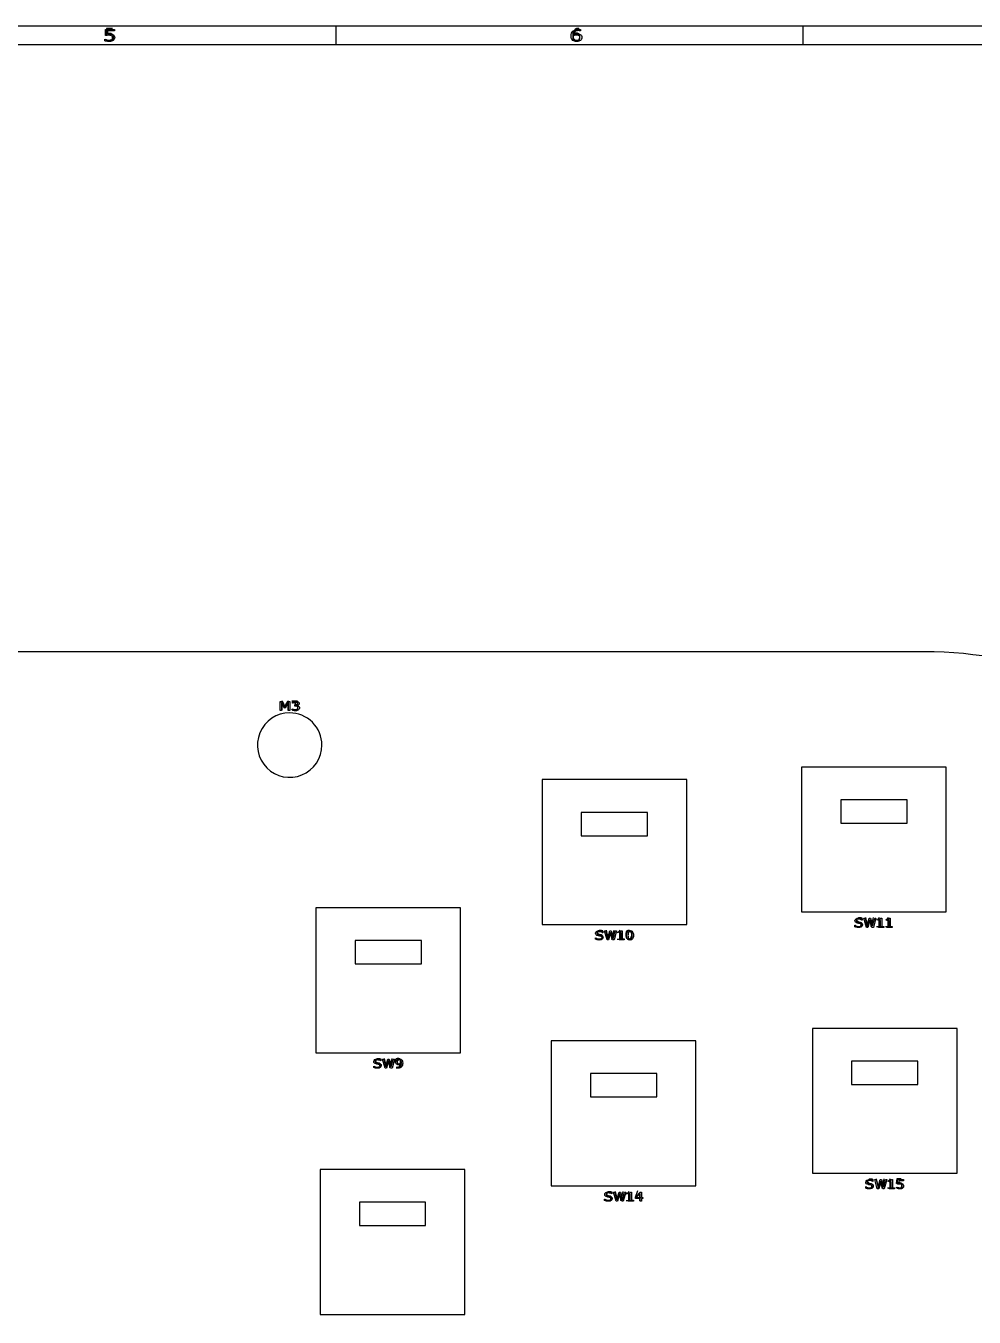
# Model space of a CAD drawing. Header units: millimetres. Extents: x 10 to 410, y 10 to 287.
# Drawn here: x 226.7 to 328.3, y 148.8 to 287 of the extents above; entities that cross this region are included whole.
import ezdxf

# ---------------------------------------------------------------- set-up
doc = ezdxf.new("R2010")
doc.units = ezdxf.units.MM
doc.layers.get('0').update_dxf_attribs({"linetype": 'CONTINUOUS'})

msp = doc.modelspace()

# ---------------------------------------------------------------- linework, layer by layer
at = {"color": 7}
for points in [[(10, 287.0022), (409.989, 287.0022), (409.989, 10), (10, 10)], [(12, 285.0022), (407.989, 285.0022), (407.989, 12), (12, 12)], [(236.26912, 285.752566)], [(286.30632, 285.761029)], [(255.00929, 213.702197), (254.85594, 213.702197), (254.85594, 214.537462), (254.5353, 213.969117), (254.4439, 213.969117), (254.12557, 214.537462), (254.12557, 213.702197), (253.98229, 213.702197), (253.98229, 214.671574), (254.19141, 214.671574), (254.49889, 214.131874), (254.7963, 214.671574), (255.00928, 214.671574)], [(255, 213.4522)], [(317.79453, 191.46157), (317.52172, 190.4922), (317.36452, 190.4922), (317.14388, 191.29687), (316.92817, 190.4922), (316.7745, 190.4922), (316.49676, 191.46157), (316.63986, 191.46157), (316.8605, 190.65561), (317.07762, 191.46157), (317.21931, 191.46157), (317.43854, 190.64779), (317.65777, 191.46157)], [(290.01453, 190.12158), (289.74172, 189.1522), (289.58452, 189.1522), (289.36388, 189.95687), (289.14817, 189.1522), (288.9945, 189.1522), (288.71676, 190.12158), (288.85986, 190.12158), (289.0805, 189.31561), (289.29762, 190.12158), (289.43931, 190.12158), (289.65854, 189.3078), (289.87777, 190.12158)], [(291.2662, 190.1974), (291.3614, 190.1974), (291.4567, 190.1498), (291.5043, 190.1021), (291.5519, 190.0069), (291.5995, 189.8164), (291.5995, 189.5783), (291.5519, 189.3879), (291.5043, 189.2926), (291.4567, 189.245), (291.3614, 189.1974), (291.2662, 189.1974), (291.171, 189.245), (291.1233, 189.2926), (291.0757, 189.3879), (291.0281, 189.5783), (291.0281, 189.8164), (291.0757, 190.0069), (291.1233, 190.1021), (291.171, 190.1498)], [(291.81984, 189.63722)], [(264.80555, 175.69878)], [(266.23633, 176.39157), (265.96636, 175.4222), (265.81079, 175.4222), (265.59244, 176.22687), (265.37897, 175.4222), (265.22689, 175.4222), (264.95203, 176.39157), (265.09365, 176.39157), (265.312, 175.58561), (265.52686, 176.39157), (265.66708, 176.39157), (265.88404, 175.57779), (266.10099, 176.39157)], [(318.95453, 163.48157), (318.68172, 162.51219), (318.52452, 162.51219), (318.30388, 163.31686), (318.08818, 162.51219), (317.9345, 162.51219), (317.65676, 163.48157), (317.79986, 163.48157), (318.0205, 162.6756), (318.23762, 163.48157), (318.37931, 163.48157), (318.59854, 162.66779), (318.81777, 163.48157)], [(290.99451, 162.15157), (290.7217, 161.18219), (290.5645, 161.18219), (290.34386, 161.98686), (290.12815, 161.18219), (289.97448, 161.18219), (289.69674, 162.15157), (289.83984, 162.15157), (290.06048, 161.3456), (290.2776, 162.15157), (290.41929, 162.15157), (290.63852, 161.33779), (290.85775, 162.15157)], [(292.8252, 161.45497), (292.66941, 161.45497), (292.66941, 161.18219), (292.53407, 161.18219), (292.53407, 161.45497), (292.03145, 161.45497), (292.03145, 161.60471), (292.53971, 162.15157), (292.66941, 162.15157), (292.66941, 161.55914), (292.8252, 161.55914)], [(292.53407, 161.55914), (292.53407, 161.99663), (292.12732, 161.55914)], [(289.54868, 161.45886)]]:
    msp.add_lwpolyline(points, close=True, dxfattribs=at)
for points in [[(235.2753, 285.963275), (235.2753, 286.612416), (236.25808, 286.612416), (236.25808, 286.464307), (235.487, 286.464307), (235.487, 286.129158)], [(236.0273, 286.7086), (235.4082, 286.7086), (235.3463, 286.0895), (235.4082, 286.1515), (235.532, 286.2134), (235.8415, 286.2134), (235.9654, 286.1515), (236.0273, 286.0895), (236.0892, 285.9657), (236.0892, 285.6562), (236.0273, 285.5324), (235.9654, 285.4705), (235.8415, 285.4086), (235.532, 285.4086), (235.4082, 285.4705), (235.3463, 285.5324)], [(260, 285.0022), (260, 287.0022)], [(285.9654, 286.7086), (285.7177, 286.7086), (285.5939, 286.6467), (285.532, 286.5848), (285.4082, 286.3991), (285.3463, 286.1515), (285.3463, 285.6562), (285.4082, 285.5324), (285.4701, 285.4705), (285.5939, 285.4086), (285.8415, 285.4086), (285.9654, 285.4705), (286.0273, 285.5324), (286.0892, 285.6562), (286.0892, 285.9657), (286.0273, 286.0895), (285.9654, 286.1515), (285.8415, 286.2134), (285.5939, 286.2134), (285.4701, 286.1515), (285.4082, 286.0895), (285.3463, 285.9657)], [(286.14724, 286.616663), (286.14724, 286.455013), (286.13624, 286.455013)], [(310, 285.0022), (310, 287.0022)], [(235.20509, 285.399613), (235.20509, 285.578191), (235.22049, 285.578191)], [(286.08405, 285.754227), (286.08369, 285.754182)], [(323, 220.0022), (107, 220.0022)], [(254.1905, 213.7474), (254.1905, 214.7474), (254.5238, 214.0331), (254.8571, 214.7474), (254.8571, 213.7474)], [(255.2381, 214.7474), (255.8571, 214.7474), (255.5238, 214.3664), (255.6667, 214.3664), (255.7619, 214.3188), (255.8095, 214.2712), (255.8571, 214.176), (255.8571, 213.9379), (255.8095, 213.8426), (255.7619, 213.795), (255.6667, 213.7474), (255.381, 213.7474), (255.2857, 213.795), (255.2381, 213.8426)], [(255.33463, 214.494474), (255.32663, 214.494474), (255.32663, 214.630538)], [(255.6297, 214.174172), (255.56, 214.174172), (255.56, 214.282243), (255.6142, 214.282243)], [(255.29345, 213.743218), (255.29345, 213.879282), (255.30505, 213.879282)], [(255.80138, 214.241223), (255.80138, 214.232123)], [(255.96788, 214.168963), (255.96813, 214.168982)], [(309.82, 207.6422), (309.82, 192.1422), (325.32, 192.1422)], [(325.32, 207.6422), (309.82, 207.6422)], [(325.32, 192.1422), (325.32, 207.6422)], [(282.04, 206.3022), (282.04, 190.8022), (297.54, 190.8022)], [(297.54, 206.3022), (282.04, 206.3022)], [(297.54, 190.8022), (297.54, 206.3022)], [(314.02, 204.1422), (314.02, 201.6422), (321.12, 201.6422)], [(321.12, 204.1422), (314.02, 204.1422)], [(321.12, 201.6422), (321.12, 204.1422)], [(286.24, 202.8022), (286.24, 200.3022), (293.34, 200.3022)], [(293.34, 202.8022), (286.24, 202.8022)], [(293.34, 200.3022), (293.34, 202.8022)], [(257.81, 192.5722), (257.81, 177.0722), (273.31, 177.0722)], [(273.31, 192.5722), (257.81, 192.5722)], [(273.31, 177.0722), (273.31, 192.5722)], [(315.7605, 190.585), (315.9033, 190.5374), (316.1414, 190.5374), (316.2367, 190.585), (316.2843, 190.6326), (316.3319, 190.7279), (316.3319, 190.8231), (316.2843, 190.9183), (316.2367, 190.966), (316.1414, 191.0136), (315.951, 191.0612), (315.8557, 191.1088), (315.8081, 191.1564), (315.7605, 191.2517), (315.7605, 191.3469), (315.8081, 191.4421), (315.8557, 191.4898), (315.951, 191.5374), (316.189, 191.5374), (316.3319, 191.4898)], [(316.30652, 191.41149), (316.30652, 191.25915), (316.29652, 191.25915)], [(316.6652, 191.5374), (316.9033, 190.5374), (317.0938, 191.2517), (317.2843, 190.5374), (317.5224, 191.5374)], [(318.1414, 190.5374), (318.1414, 191.5374), (318.0462, 191.3945), (317.951, 191.2993), (317.8557, 191.2517)], [(318.62352, 190.4922), (318.05535, 190.4922), (318.05535, 190.5912), (318.27388, 190.5912), (318.27388, 191.24093), (318.05535, 191.24093), (318.05535, 191.32943)], [(318.29995, 191.46533), (318.40921, 191.46533), (318.40921, 190.59165), (318.62351, 190.59165), (318.62352, 190.4922)], [(319.0938, 190.5374), (319.0938, 191.5374), (318.9986, 191.3945), (318.9033, 191.2993), (318.8081, 191.2517)], [(319.54133, 190.4922), (318.97316, 190.4922), (318.97316, 190.5912), (319.19169, 190.5912), (319.19169, 191.24093), (318.97316, 191.24093), (318.97316, 191.32943)], [(319.21776, 191.46533), (319.32703, 191.46533), (319.32703, 190.59165), (319.54132, 190.59165), (319.54133, 190.4922)], [(287.9805, 189.245), (288.1233, 189.1974), (288.3614, 189.1974), (288.4567, 189.245), (288.5043, 189.2926), (288.5519, 189.3879), (288.5519, 189.4831), (288.5043, 189.5783), (288.4567, 189.626), (288.3614, 189.6736), (288.171, 189.7212), (288.0757, 189.7688), (288.0281, 189.8164), (287.9805, 189.9117), (287.9805, 190.0069), (288.0281, 190.1021), (288.0757, 190.1498), (288.171, 190.1974), (288.409, 190.1974), (288.5519, 190.1498)], [(288.52651, 190.07158), (288.52651, 189.91924), (288.51651, 189.91924)], [(288.5686, 189.42897), (288.56872, 189.42889)], [(288.8852, 190.1974), (289.1233, 189.1974), (289.3138, 189.9117), (289.5043, 189.1974), (289.7424, 190.1974)], [(290.3614, 189.1974), (290.3614, 190.1974), (290.2662, 190.0545), (290.171, 189.9593), (290.0757, 189.9117)], [(290.84352, 189.1522), (290.27535, 189.1522), (290.27535, 189.2512), (290.49388, 189.2512), (290.49388, 189.90092), (290.27535, 189.90092), (290.27535, 189.98942)], [(290.52005, 190.12532), (290.62931, 190.12532), (290.62931, 189.25165), (290.84361, 189.25165), (290.84352, 189.1522)], [(315.53943, 190.55211), (315.53943, 190.71357), (315.54943, 190.71357)], [(316.34861, 190.76896), (316.34872, 190.76888)], [(318.4271, 190.5374), (317.8557, 190.5374)], [(319.3795, 190.5374), (318.8081, 190.5374)], [(262.01, 189.0722), (262.01, 186.5722), (269.11, 186.5722)], [(269.11, 189.0722), (262.01, 189.0722)], [(269.11, 186.5722), (269.11, 189.0722)], [(287.75942, 189.21221), (287.75942, 189.37366), (287.76942, 189.37366)], [(290.6471, 189.1974), (290.0757, 189.1974)], [(291.63509, 189.3416), (291.63445, 189.34165)], [(310.98, 179.6622), (310.98, 164.1622), (326.48, 164.1622)], [(326.48, 179.6622), (310.98, 179.6622)], [(326.48, 164.1622), (326.48, 179.6622)], [(283.02, 178.3322), (283.02, 162.8322), (298.52, 162.8322)], [(298.52, 178.3322), (283.02, 178.3322)], [(298.52, 162.8322), (298.52, 178.3322)], [(264.00471, 175.48211), (264.00471, 175.64357), (264.01471, 175.64357)], [(264.2267, 175.515), (264.3695, 175.4674), (264.6076, 175.4674), (264.7029, 175.515), (264.7505, 175.5626), (264.7981, 175.6579), (264.7981, 175.7531), (264.7505, 175.8483), (264.7029, 175.896), (264.6076, 175.9436), (264.4171, 175.9912), (264.3219, 176.0388), (264.2743, 176.0864), (264.2267, 176.1817), (264.2267, 176.2769), (264.2743, 176.3721), (264.3219, 176.4198), (264.4171, 176.4674), (264.6552, 176.4674), (264.7981, 176.4198)], [(264.76395, 176.3414), (264.76395, 176.18906), (264.75395, 176.18906)], [(265.1314, 176.4674), (265.3695, 175.4674), (265.56, 176.1817), (265.7505, 175.4674), (265.9886, 176.4674)], [(266.4171, 175.4674), (266.6076, 175.4674), (266.7029, 175.515), (266.7505, 175.5626), (266.8457, 175.7055), (266.8933, 175.896), (266.8933, 176.2769), (266.8457, 176.3721), (266.7981, 176.4198), (266.7029, 176.4674), (266.5124, 176.4674), (266.4171, 176.4198), (266.3695, 176.3721), (266.3219, 176.2769), (266.3219, 176.0388), (266.3695, 175.9436), (266.4171, 175.896), (266.5124, 175.8483), (266.7029, 175.8483), (266.7981, 175.896), (266.8457, 175.9436), (266.8933, 176.0388)], [(266.97291, 175.99273), (266.9737, 175.99315)], [(267.11456, 175.96571), (267.11462, 175.96515)], [(315.18, 176.1622), (315.18, 173.6622), (322.28, 173.6622)], [(322.28, 176.1622), (315.18, 176.1622)], [(322.28, 173.6622), (322.28, 176.1622)], [(266.48043, 175.41838), (266.48043, 175.54273), (266.48743, 175.54273)], [(287.22, 174.8322), (287.22, 172.3322), (294.32, 172.3322)], [(294.32, 174.8322), (287.22, 174.8322)], [(294.32, 172.3322), (294.32, 174.8322)], [(258.27, 164.5622), (258.27, 149.0622), (273.77, 149.0622)], [(273.77, 164.5622), (258.27, 164.5622)], [(273.77, 149.0622), (273.77, 164.5622)], [(316.9205, 162.605), (317.0633, 162.5574), (317.3014, 162.5574), (317.3967, 162.605), (317.4443, 162.6526), (317.4919, 162.7479), (317.4919, 162.8431), (317.4443, 162.9383), (317.3967, 162.986), (317.3014, 163.0336), (317.111, 163.0812), (317.0157, 163.1288), (316.9681, 163.1764), (316.9205, 163.2717), (316.9205, 163.3669), (316.9681, 163.4621), (317.0157, 163.5098), (317.111, 163.5574), (317.349, 163.5574), (317.4919, 163.5098)], [(317.46651, 163.43138), (317.46651, 163.27904), (317.45651, 163.27904)], [(317.8252, 163.5574), (318.0633, 162.5574), (318.2538, 163.2717), (318.4443, 162.5574), (318.6824, 163.5574)], [(319.3014, 162.5574), (319.3014, 163.5574), (319.2062, 163.4145), (319.111, 163.3193), (319.0157, 163.2717)], [(319.78352, 162.51219), (319.21535, 162.51219), (319.21535, 162.61119), (319.43388, 162.61119), (319.43388, 163.26091), (319.21535, 163.26091), (319.21535, 163.34941)], [(319.46005, 163.48531), (319.56932, 163.48531), (319.56932, 162.61163), (319.78361, 162.61163), (319.78352, 162.51219)], [(320.4919, 163.5574), (320.0157, 163.5574), (319.9681, 163.0812), (320.0157, 163.1288), (320.111, 163.1764), (320.349, 163.1764), (320.4443, 163.1288), (320.4919, 163.0812), (320.5395, 162.986), (320.5395, 162.7479), (320.4919, 162.6526), (320.4443, 162.605), (320.349, 162.5574), (320.111, 162.5574), (320.0157, 162.605), (319.9681, 162.6526)], [(320.11427, 162.98208), (320.11427, 163.48142), (320.74589, 163.48142), (320.74589, 163.36749), (320.25032, 163.36749), (320.25032, 163.10969)], [(288.9605, 161.275), (289.1033, 161.2274), (289.3414, 161.2274), (289.4367, 161.275), (289.4843, 161.3226), (289.5319, 161.4179), (289.5319, 161.5131), (289.4843, 161.6083), (289.4367, 161.656), (289.3414, 161.7036), (289.151, 161.7512), (289.0557, 161.7988), (289.0081, 161.8464), (288.9605, 161.9417), (288.9605, 162.0369), (289.0081, 162.1321), (289.0557, 162.1798), (289.151, 162.2274), (289.389, 162.2274), (289.5319, 162.1798)], [(289.50659, 162.10147), (289.50659, 161.94913), (289.49659, 161.94913)], [(289.8652, 162.2274), (290.1033, 161.2274), (290.2938, 161.9417), (290.4843, 161.2274), (290.7224, 162.2274)], [(291.3414, 161.2274), (291.3414, 162.2274), (291.2462, 162.0845), (291.151, 161.9893), (291.0557, 161.9417)], [(291.8235, 161.18219), (291.25533, 161.18219), (291.25533, 161.28119), (291.47386, 161.28119), (291.47386, 161.93091), (291.25533, 161.93091), (291.25533, 162.01941)], [(291.49993, 162.15531), (291.60919, 162.15531), (291.60919, 161.28164), (291.82349, 161.28164), (291.8235, 161.18219)], [(292.2462, 162.275), (292.0081, 161.5607), (292.6271, 161.5607)], [(292.4843, 161.894), (292.4843, 161.2274)], [(316.69943, 162.5721), (316.69943, 162.73355), (316.70943, 162.73355)], [(317.50859, 162.78885), (317.50873, 162.78888)], [(319.5871, 162.5574), (319.0157, 162.5574)], [(320.06902, 162.54861), (320.06902, 162.68598), (320.07902, 162.68598)], [(320.75289, 162.81967), (320.7528, 162.82013)], [(262.47, 161.0622), (262.47, 158.5622), (269.57, 158.5622)], [(269.57, 161.0622), (262.47, 161.0622)], [(269.57, 158.5622), (269.57, 161.0622)], [(288.7395, 161.2421), (288.7395, 161.40355), (288.7495, 161.40355)], [(291.6271, 161.2274), (291.0557, 161.2274)]]:
    msp.add_lwpolyline(points, dxfattribs=at)
for points in [[(285.15022, 285.905699), (285.15022, 286.017416), (285.165587, 286.116437), (285.19632, 286.202764)], [(285.19632, 286.202764), (285.227787, 286.289091), (285.27751, 286.365825), (285.34549, 286.432968)], [(285.34549, 286.432968), (285.409823, 286.496728), (285.492817, 286.54638), (285.59447, 286.581923)], [(285.54068, 286.376307), (285.44708, 286.300701), (285.392603, 286.198294), (285.37725, 286.069087)], [(285.9169, 286.490563), (285.75968, 286.490563), (285.634273, 286.452478), (285.54068, 286.376307)], [(285.59447, 286.581923), (285.696117, 286.618036), (285.814577, 286.636093), (285.94985, 286.636093)], [(286.04304, 286.478713), (286.002107, 286.486613), (285.96006, 286.490563), (285.9169, 286.490563)], [(285.94985, 286.636093), (285.992983, 286.636093), (286.02918, 286.634693), (286.05844, 286.631893)], [(286.13624, 286.455013), (286.115773, 286.46348), (286.084707, 286.47138), (286.04304, 286.478713)], [(286.05844, 286.631893), (286.087707, 286.629093), (286.117307, 286.624016), (286.14724, 286.616663)], [(235.41459, 285.347983), (235.331963, 285.36209), (235.26213, 285.3793), (235.20509, 285.399613)], [(235.22049, 285.578191), (235.280423, 285.548851), (235.35062, 285.523744), (235.43108, 285.502871)], [(235.42886, 285.983585), (235.36966, 285.976812), (235.318473, 285.970042), (235.2753, 285.963275)], [(235.67235, 285.325973), (235.583137, 285.325973), (235.497217, 285.33331), (235.41459, 285.347983)], [(235.61532, 285.993745), (235.550987, 285.993745), (235.488833, 285.990358), (235.42886, 285.983585)], [(235.43108, 285.502871), (235.51152, 285.482558), (235.590493, 285.472401), (235.668, 285.472401)], [(235.487, 286.129158), (235.518467, 286.131425), (235.550633, 286.133125), (235.5835, 286.134258)], [(235.5835, 286.134258), (235.616433, 286.135391), (235.644967, 286.135958), (235.6691, 286.135958)], [(235.7974, 285.980205), (235.743267, 285.989232), (235.682573, 285.993745), (235.61532, 285.993745)], [(235.668, 285.472401), (235.719933, 285.472401), (235.770023, 285.478044), (235.81827, 285.489331)], [(235.6691, 286.135958), (235.75758, 286.135958), (235.83509, 286.130035), (235.90163, 286.118188)], [(235.92463, 285.357283), (235.852237, 285.33641), (235.768143, 285.325973), (235.67235, 285.325973)], [(235.9367, 285.935345), (235.8987, 285.956785), (235.852267, 285.971738), (235.7974, 285.980205)], [(235.81827, 285.489331), (235.86727, 285.500618), (235.91078, 285.520364), (235.9488, 285.548571)], [(235.90163, 286.118188), (235.968163, 286.106901), (236.029223, 286.086588), (236.08481, 286.057248)], [(236.11328, 285.448683), (236.060613, 285.40919), (235.99773, 285.378723), (235.92463, 285.357283)], [(236.0168, 285.863405), (235.9978, 285.893312), (235.9711, 285.917292), (235.9367, 285.935345)], [(235.9488, 285.548571), (235.981, 285.572831), (236.005133, 285.601888), (236.0212, 285.635741)], [(236.0464, 285.753382), (236.0464, 285.796829), (236.036533, 285.833503), (236.0168, 285.863405)], [(236.0212, 285.635741), (236.038, 285.669594), (236.0464, 285.708808), (236.0464, 285.753382)], [(236.08481, 286.057248), (236.143277, 286.026215), (236.188613, 285.986155), (236.22082, 285.937068)], [(236.22736, 285.584097), (236.19956, 285.530497), (236.161533, 285.485359), (236.11328, 285.448683)], [(236.22082, 285.937068), (236.25302, 285.887981), (236.26912, 285.826481), (236.26912, 285.752566)], [(236.26906, 285.752518), (236.26906, 285.693838), (236.25516, 285.637698), (236.22736, 285.584097)], [(285.20072, 285.626408), (285.167053, 285.703707), (285.15022, 285.796804), (285.15022, 285.905699)], [(285.3466, 285.440214), (285.283733, 285.487047), (285.235107, 285.549112), (285.20072, 285.626408)], [(285.521, 285.354734), (285.4552, 285.373921), (285.397067, 285.402414), (285.3466, 285.440214)], [(285.37325, 285.912488), (285.372583, 285.901201), (285.37225, 285.886815), (285.37225, 285.869328)], [(285.37225, 285.869328), (285.37225, 285.78018), (285.38395, 285.709652), (285.40735, 285.657743)], [(285.37625, 285.948878), (285.374917, 285.936465), (285.373917, 285.924335), (285.37325, 285.912488)], [(285.54078, 286.001348), (285.48738, 285.990061), (285.432537, 285.972571), (285.37625, 285.948878)], [(285.37725, 286.069087), (285.43865, 286.09786), (285.498977, 286.119584), (285.55823, 286.134257)], [(285.40735, 285.657743), (285.431483, 285.606396), (285.464383, 285.565772), (285.50605, 285.535871)], [(285.50605, 285.535871), (285.539717, 285.511044), (285.575913, 285.492708), (285.61464, 285.480861)], [(285.74037, 285.325964), (285.659937, 285.325964), (285.586813, 285.335554), (285.521, 285.354734)], [(285.71408, 286.018278), (285.651947, 286.018278), (285.59418, 286.012635), (285.54078, 286.001348)], [(285.55823, 286.134257), (285.618163, 286.14949), (285.687263, 286.157107), (285.76553, 286.157107)], [(285.61464, 285.480861), (285.654107, 285.469574), (285.696883, 285.463931), (285.74297, 285.463931)], [(285.84241, 286.009778), (285.801477, 286.015445), (285.7587, 286.018278), (285.71408, 286.018278)], [(286.14182, 285.44699), (286.032867, 285.366306), (285.89905, 285.325964), (285.74037, 285.325964)], [(285.74297, 285.463931), (285.848997, 285.463931), (285.932357, 285.488758), (285.99305, 285.538411)], [(285.76553, 286.157107), (285.834997, 286.157107), (285.896057, 286.15203), (285.94871, 286.141877)], [(285.95429, 285.974228), (285.92069, 285.992281), (285.883397, 286.004131), (285.84241, 286.009778)], [(285.94871, 286.141877), (286.00211, 286.132284), (286.056587, 286.112537), (286.11214, 286.082637)], [(286.05299, 285.884518), (286.033257, 285.918938), (286.000357, 285.948841), (285.95429, 285.974228)], [(285.99305, 285.538411), (286.053717, 285.588624), (286.08405, 285.660563), (286.08405, 285.754227)], [(286.08369, 285.754182), (286.08369, 285.806655), (286.073457, 285.850101), (286.05299, 285.884518)], [(286.11214, 286.082637), (286.176473, 286.048217), (286.224733, 286.004772), (286.25692, 285.952301)], [(286.30635, 285.760982), (286.30635, 285.632903), (286.251507, 285.528239), (286.14182, 285.44699)], [(286.25692, 285.952301), (286.289853, 285.899828), (286.30632, 285.83607), (286.30632, 285.761029)], [(352.698485, 207.700685), (344.821957, 215.577213), (334.139093, 220.0022), (323, 220.0022)], [(255.32663, 214.630538), (255.363297, 214.645731), (255.41209, 214.659621), (255.47301, 214.672208)], [(255.49108, 214.556974), (255.435813, 214.542214), (255.383663, 214.521381), (255.33463, 214.494474)], [(255.47301, 214.672208), (255.534477, 214.685228), (255.593857, 214.691738), (255.65115, 214.691738)], [(255.64753, 214.579104), (255.598463, 214.579104), (255.546313, 214.571727), (255.49108, 214.556974)], [(255.6142, 214.282243), (255.692687, 214.282243), (255.755163, 214.295913), (255.80163, 214.323253)], [(255.73353, 214.572604), (255.708263, 214.576937), (255.679597, 214.579104), (255.64753, 214.579104)], [(255.65115, 214.691738), (255.707417, 214.691738), (255.756983, 214.687398), (255.79985, 214.678718)], [(255.80473, 214.549164), (255.78253, 214.560451), (255.758797, 214.568264), (255.73353, 214.572604)], [(255.79985, 214.678718), (255.842717, 214.670038), (255.881443, 214.656148), (255.91603, 214.637048)], [(255.96093, 214.316743), (255.915997, 214.276816), (255.862813, 214.251643), (255.80138, 214.241223)], [(255.80163, 214.323253), (255.84863, 214.351033), (255.87213, 214.391397), (255.87213, 214.444344)], [(255.85433, 214.505544), (255.842463, 214.523337), (255.82593, 214.537877), (255.80473, 214.549164)], [(255.87213, 214.444344), (255.87213, 214.467784), (255.866197, 214.488184), (255.85433, 214.505544)], [(255.91603, 214.637048), (255.95323, 214.616215), (255.981363, 214.591041), (256.00043, 214.561528)], [(256.02913, 214.458015), (256.02913, 214.404195), (256.006397, 214.357104), (255.96093, 214.316743)], [(256.00043, 214.561528), (256.019563, 214.532015), (256.02913, 214.49751), (256.02913, 214.458015)], [(255, 213.4522), (253.604605, 213.4522), (252.34661, 212.611634), (251.812616, 211.322458)], [(257.439518, 212.441718), (256.792518, 213.088719), (255.914997, 213.4522), (255, 213.4522)], [(255.44602, 213.701548), (255.384087, 213.714135), (255.33323, 213.728025), (255.29345, 213.743218)], [(255.30505, 213.879282), (255.348917, 213.854975), (255.400553, 213.834792), (255.45996, 213.818732)], [(255.635, 213.682018), (255.571, 213.682018), (255.508007, 213.688528), (255.44602, 213.701548)], [(255.45996, 213.818732), (255.51936, 213.802672), (255.576673, 213.794642), (255.6319, 213.794642)], [(255.73658, 214.166372), (255.703513, 214.171572), (255.667887, 214.174172), (255.6297, 214.174172)], [(255.6319, 213.794642), (255.664433, 213.794642), (255.699027, 213.799199), (255.73568, 213.808312)], [(255.80694, 213.703498), (255.754807, 213.689178), (255.697493, 213.682018), (255.635, 213.682018)], [(255.73568, 213.808312), (255.772347, 213.817425), (255.802047, 213.830879), (255.82478, 213.848672)], [(255.82098, 214.139032), (255.79778, 214.152485), (255.769647, 214.161599), (255.73658, 214.166372)], [(255.80138, 214.232123), (255.82618, 214.228656), (255.85458, 214.221276), (255.88658, 214.209983)], [(255.94403, 213.771208), (255.905297, 213.740828), (255.8596, 213.718258), (255.80694, 213.703498)], [(255.87518, 214.085002), (255.862247, 214.108002), (255.84418, 214.126012), (255.82098, 214.139032)], [(255.82478, 213.848672), (255.848513, 213.867765), (255.86608, 213.888815), (255.87748, 213.911822)], [(255.89528, 213.999062), (255.89528, 214.033782), (255.88858, 214.062429), (255.87518, 214.085002)], [(255.87748, 213.911822), (255.889347, 213.934822), (255.89528, 213.963902), (255.89528, 213.999062)], [(255.88658, 214.209983), (255.91858, 214.19913), (255.94568, 214.185456), (255.96788, 214.168963)], [(256.02463, 213.867558), (256.005497, 213.830665), (255.97863, 213.798548), (255.94403, 213.771208)], [(255.96813, 214.168982), (255.99293, 214.150322), (256.01333, 214.126885), (256.02933, 214.098672)], [(256.05333, 213.9893), (256.05333, 213.945033), (256.043763, 213.904453), (256.02463, 213.867558)], [(256.02933, 214.098672), (256.04533, 214.070459), (256.05333, 214.034001), (256.05333, 213.9893)], [(258.45, 210.0022), (258.45, 210.917197), (258.086519, 211.794718), (257.439518, 212.441718)], [(251.812616, 211.322458), (251.278621, 210.033281), (251.573789, 208.549375), (252.560482, 207.562682)], [(256.320258, 206.814816), (257.609434, 207.34881), (258.45, 208.606805), (258.45, 210.0022)], [(252.560482, 207.562682), (253.547175, 206.575989), (255.031081, 206.280821), (256.320258, 206.814816)], [(315.5459, 191.20188), (315.5459, 191.28304), (315.583027, 191.349443), (315.65728, 191.40109)], [(315.6129, 191.02935), (315.568233, 191.073617), (315.5459, 191.131127), (315.5459, 191.20188)], [(315.82015, 190.93625), (315.727097, 190.95445), (315.658013, 190.985483), (315.6129, 191.02935)], [(315.65728, 191.40109), (315.731533, 191.453157), (315.82576, 191.47919), (315.93996, 191.47919)], [(315.75866, 191.32485), (315.713527, 191.296183), (315.69096, 191.25929), (315.69096, 191.21417)], [(315.69096, 191.21417), (315.69096, 191.173837), (315.702227, 191.14217), (315.72476, 191.11917)], [(315.72476, 191.11917), (315.747293, 191.09617), (315.787007, 191.078603), (315.8439, 191.06647)], [(315.93912, 191.36785), (315.8644, 191.36785), (315.804247, 191.353517), (315.75866, 191.32485)], [(315.95056, 190.91475), (315.909693, 190.920083), (315.866223, 190.92725), (315.82015, 190.93625)], [(315.8439, 191.06647), (315.873967, 191.06047), (315.91673, 191.053103), (315.97219, 191.04437)], [(316.13861, 191.33665), (316.073743, 191.35745), (316.007247, 191.36785), (315.93912, 191.36785)], [(315.93996, 191.47919), (316.01374, 191.47919), (316.08141, 191.47269), (316.14297, 191.45969)], [(316.06546, 190.89325), (316.030193, 190.901917), (315.991893, 190.909083), (315.95056, 190.91475)], [(315.97219, 191.04437), (316.027657, 191.035703), (316.074653, 191.026803), (316.11318, 191.01767)], [(316.16909, 190.84575), (316.146557, 190.86615), (316.112013, 190.881983), (316.06546, 190.89325)], [(316.11318, 191.01767), (316.191193, 190.998603), (316.249937, 190.969737), (316.28941, 190.93107)], [(316.29652, 191.25915), (316.256587, 191.290417), (316.20395, 191.31625), (316.13861, 191.33665)], [(316.14297, 191.45969), (316.20457, 191.44669), (316.259087, 191.430623), (316.30652, 191.41149)], [(316.20359, 190.75065), (316.20359, 190.79365), (316.19209, 190.82535), (316.16909, 190.84575)], [(316.28941, 190.93107), (316.328877, 190.89247), (316.34861, 190.838433), (316.34861, 190.76896)], [(318.05535, 191.32943), (318.08495, 191.32943), (318.116683, 191.331763), (318.15055, 191.33643)], [(318.15055, 191.33643), (318.184417, 191.341097), (318.210017, 191.34783), (318.22735, 191.35663)], [(318.22735, 191.35663), (318.24895, 191.367497), (318.265883, 191.381163), (318.27815, 191.39763)], [(318.27815, 191.39763), (318.290817, 191.414563), (318.298083, 191.43713), (318.29995, 191.46533)], [(318.97316, 191.32943), (319.00276, 191.32943), (319.034493, 191.331763), (319.06836, 191.33643)], [(319.06836, 191.33643), (319.10216, 191.341097), (319.12776, 191.34783), (319.14516, 191.35663)], [(319.14516, 191.35663), (319.16676, 191.367497), (319.183693, 191.381163), (319.19596, 191.39763)], [(319.19596, 191.39763), (319.208627, 191.414563), (319.215893, 191.43713), (319.21776, 191.46533)], [(287.76589, 189.86197), (287.76589, 189.94313), (287.803017, 190.009533), (287.87727, 190.06118)], [(287.83289, 189.68945), (287.788223, 189.733717), (287.76589, 189.791223), (287.76589, 189.86197)], [(288.04014, 189.59635), (287.947087, 189.61455), (287.878003, 189.645583), (287.83289, 189.68945)], [(287.87727, 190.06118), (287.951523, 190.113247), (288.04575, 190.13928), (288.15995, 190.13928)], [(287.97865, 189.98494), (287.933517, 189.956273), (287.91095, 189.919383), (287.91095, 189.87427)], [(287.91095, 189.87427), (287.91095, 189.833937), (287.922217, 189.802237), (287.94475, 189.77917)], [(287.94475, 189.77917), (287.967283, 189.75617), (288.006997, 189.738603), (288.06389, 189.72647)], [(288.15911, 190.02794), (288.08439, 190.02794), (288.024237, 190.013607), (287.97865, 189.98494)], [(288.17055, 189.57485), (288.129683, 189.580183), (288.086213, 189.58735), (288.04014, 189.59635)], [(288.06389, 189.72647), (288.093957, 189.72047), (288.13672, 189.713103), (288.19218, 189.70437)], [(288.35861, 189.99674), (288.293743, 190.01754), (288.227243, 190.02794), (288.15911, 190.02794)], [(288.15995, 190.13928), (288.23373, 190.13928), (288.301403, 190.13278), (288.36297, 190.11978)], [(288.28545, 189.55335), (288.250183, 189.562017), (288.211883, 189.569183), (288.17055, 189.57485)], [(288.19218, 189.70437), (288.247647, 189.695703), (288.294643, 189.686803), (288.33317, 189.67767)], [(288.38908, 189.50585), (288.366547, 189.52625), (288.332003, 189.542083), (288.28545, 189.55335)], [(288.33317, 189.67767), (288.411183, 189.658603), (288.469927, 189.629737), (288.5094, 189.59107)], [(288.35098, 189.29096), (288.39938, 189.320893), (288.42358, 189.360823), (288.42358, 189.41075)], [(288.51651, 189.91924), (288.476577, 189.950507), (288.423943, 189.97634), (288.35861, 189.99674)], [(288.36297, 190.11978), (288.424503, 190.10678), (288.479017, 190.090713), (288.52651, 190.07158)], [(288.42358, 189.41075), (288.42358, 189.453683), (288.41208, 189.485383), (288.38908, 189.50585)], [(288.5094, 189.59107), (288.548867, 189.55247), (288.5686, 189.498437), (288.5686, 189.42897)], [(288.56872, 189.42889), (288.56872, 189.391157), (288.559087, 189.35383), (288.53982, 189.31691)], [(290.27535, 189.98942), (290.30495, 189.98942), (290.336683, 189.991753), (290.37055, 189.99642)], [(290.37055, 189.99642), (290.40435, 190.001087), (290.42995, 190.00782), (290.44735, 190.01662)], [(290.44735, 190.01662), (290.46895, 190.027487), (290.485883, 190.041153), (290.49815, 190.05762)], [(290.49815, 190.05762), (290.510817, 190.074553), (290.518117, 190.09712), (290.52005, 190.12532)], [(291.0938, 189.63591), (291.0938, 189.808217), (291.123167, 189.935383), (291.1819, 190.01741)], [(291.1805, 189.25571), (291.1227, 189.338177), (291.0938, 189.46491), (291.0938, 189.63591)], [(291.1819, 190.01741), (291.240633, 190.099877), (291.332273, 190.14111), (291.45682, 190.14111)], [(291.24532, 189.80583), (291.239987, 189.754163), (291.23732, 189.697523), (291.23732, 189.63591)], [(291.23732, 189.63591), (291.23732, 189.568203), (291.239987, 189.511567), (291.24532, 189.466)], [(291.27842, 189.93148), (291.26242, 189.899347), (291.251387, 189.857463), (291.24532, 189.80583)], [(291.24532, 189.466), (291.250653, 189.4204), (291.261687, 189.3796), (291.27842, 189.3436)], [(291.34682, 190.00828), (291.318153, 189.991347), (291.295353, 189.965747), (291.27842, 189.93148)], [(291.45679, 190.03368), (291.41259, 190.03368), (291.375933, 190.025213), (291.34682, 190.00828)], [(291.56605, 190.00828), (291.53785, 190.025213), (291.50143, 190.03368), (291.45679, 190.03368)], [(291.45682, 190.14111), (291.582767, 190.14111), (291.67464, 190.099227), (291.73244, 190.01546)], [(291.63375, 189.93278), (291.617283, 189.96618), (291.594717, 189.991347), (291.56605, 190.00828)], [(291.66755, 189.80909), (291.662217, 189.85769), (291.65095, 189.89892), (291.63375, 189.93278)], [(291.63445, 189.34165), (291.650917, 189.376783), (291.66195, 189.418013), (291.66755, 189.46534)], [(291.67655, 189.63722), (291.67655, 189.70322), (291.67355, 189.76051), (291.66755, 189.80909)], [(291.66755, 189.46534), (291.67355, 189.513073), (291.67655, 189.570367), (291.67655, 189.63722)], [(291.81984, 189.63722), (291.81984, 189.463173), (291.79024, 189.335353), (291.73104, 189.25376)], [(291.73244, 190.01546), (291.790707, 189.932127), (291.81984, 189.806047), (291.81984, 189.63722)], [(315.72341, 190.49421), (315.663277, 190.50721), (315.60195, 190.52651), (315.53943, 190.55211)], [(315.54943, 190.71357), (315.602563, 190.67277), (315.66389, 190.641303), (315.73341, 190.61917)], [(315.92784, 190.47471), (315.85218, 190.47471), (315.784037, 190.48121), (315.72341, 190.49421)], [(315.73341, 190.61917), (315.802963, 190.597037), (315.868287, 190.58597), (315.92938, 190.58597)], [(316.1083, 190.49811), (316.0585, 190.48251), (315.998347, 190.47471), (315.92784, 190.47471)], [(315.92938, 190.58597), (316.015853, 190.58597), (316.083057, 190.600937), (316.13099, 190.63087)], [(316.24012, 190.56321), (316.20252, 190.53541), (316.15858, 190.51371), (316.1083, 190.49811)], [(316.13099, 190.63087), (316.17939, 190.660803), (316.20359, 190.70073), (316.20359, 190.75065)], [(316.31982, 190.65691), (316.30102, 190.620043), (316.274453, 190.58881), (316.24012, 190.56321)], [(316.34872, 190.76888), (316.34872, 190.731147), (316.339087, 190.693823), (316.31982, 190.65691)], [(287.9434, 189.15421), (287.883267, 189.16721), (287.82194, 189.186543), (287.75942, 189.21221)], [(287.76942, 189.37366), (287.822553, 189.33286), (287.88388, 189.301393), (287.9534, 189.27926)], [(288.14783, 189.13471), (288.07217, 189.13471), (288.004027, 189.14121), (287.9434, 189.15421)], [(287.9534, 189.27926), (288.022953, 189.257127), (288.088277, 189.24606), (288.14937, 189.24606)], [(288.32829, 189.15811), (288.27849, 189.14251), (288.218337, 189.13471), (288.14783, 189.13471)], [(288.14937, 189.24606), (288.235843, 189.24606), (288.303047, 189.261027), (288.35098, 189.29096)], [(288.46012, 189.22321), (288.42252, 189.19541), (288.378577, 189.17371), (288.32829, 189.15811)], [(288.53982, 189.31691), (288.52102, 189.280043), (288.494453, 189.24881), (288.46012, 189.22321)], [(291.45683, 189.13202), (291.330883, 189.13202), (291.238773, 189.17325), (291.1805, 189.25571)], [(291.27842, 189.3436), (291.293953, 189.309733), (291.315787, 189.2839), (291.34392, 189.2661)], [(291.34392, 189.2661), (291.372587, 189.2483), (291.41042, 189.2394), (291.45742, 189.2394)], [(291.73104, 189.25376), (291.672307, 189.1726), (291.580903, 189.13202), (291.45683, 189.13202)], [(291.45742, 189.2394), (291.50162, 189.2394), (291.538277, 189.247867), (291.56739, 189.2648)], [(291.56739, 189.2648), (291.596523, 189.281733), (291.61909, 189.307333), (291.63509, 189.3416)], [(264.01123, 176.13179), (264.01123, 176.21295), (264.04797, 176.279353), (264.12145, 176.331)], [(264.07753, 175.95926), (264.03333, 176.003527), (264.01123, 176.061037), (264.01123, 176.13179)], [(264.01471, 175.64357), (264.067243, 175.60277), (264.127937, 175.571303), (264.19679, 175.54917)], [(264.28263, 175.86616), (264.190543, 175.88436), (264.122177, 175.915393), (264.07753, 175.95926)], [(264.12145, 176.331), (264.19493, 176.383067), (264.288177, 176.4091), (264.40119, 176.4091)], [(264.22167, 176.25476), (264.177003, 176.226093), (264.15467, 176.189203), (264.15467, 176.14409)], [(264.15467, 176.14409), (264.15467, 176.10369), (264.165837, 176.07199), (264.18817, 176.04899)], [(264.18817, 176.04899), (264.210503, 176.02599), (264.2498, 176.008423), (264.30606, 175.99629)], [(264.40026, 176.29776), (264.326313, 176.29776), (264.266783, 176.283427), (264.22167, 176.25476)], [(264.41168, 175.84466), (264.371213, 175.849993), (264.328197, 175.85716), (264.28263, 175.86616)], [(264.30606, 175.99629), (264.335793, 175.99029), (264.378117, 175.982923), (264.43303, 175.97419)], [(264.59769, 176.26656), (264.53349, 176.28736), (264.46768, 176.29776), (264.40026, 176.29776)], [(264.40119, 176.4091), (264.474203, 176.4091), (264.541173, 176.4026), (264.6021, 176.3896)], [(264.52539, 175.82316), (264.490523, 175.831827), (264.45262, 175.838993), (264.41168, 175.84466)], [(264.43303, 175.97419), (264.487897, 175.965523), (264.534403, 175.956623), (264.57255, 175.94749)], [(264.62794, 175.77566), (264.605607, 175.79606), (264.571423, 175.811893), (264.52539, 175.82316)], [(264.57255, 175.94749), (264.64975, 175.928423), (264.707883, 175.899557), (264.74695, 175.86089)], [(264.59024, 175.56087), (264.638173, 175.590803), (264.66214, 175.630733), (264.66214, 175.68066)], [(264.75395, 176.18906), (264.714417, 176.220327), (264.66233, 176.24616), (264.59769, 176.26656)], [(264.6021, 176.3896), (264.663033, 176.3766), (264.716983, 176.360533), (264.76395, 176.3414)], [(264.66214, 175.68066), (264.66214, 175.723593), (264.65074, 175.75526), (264.62794, 175.77566)], [(264.77693, 175.58691), (264.75833, 175.550043), (264.732063, 175.51881), (264.69813, 175.49321)], [(264.74695, 175.86089), (264.786017, 175.82229), (264.80555, 175.768253), (264.80555, 175.69878)], [(264.80553, 175.69888), (264.80553, 175.661147), (264.795997, 175.623823), (264.77693, 175.58691)], [(266.37926, 176.077), (266.37926, 176.175953), (266.41414, 176.256463), (266.4839, 176.31853)], [(266.40996, 175.93052), (266.389493, 175.97132), (266.37926, 176.020147), (266.37926, 176.077)], [(266.50276, 175.82961), (266.461827, 175.856077), (266.430893, 175.889713), (266.40996, 175.93052)], [(266.4839, 176.31853), (266.55366, 176.380597), (266.63877, 176.41163), (266.73923, 176.41163)], [(266.6067, 175.78401), (266.5723, 175.79181), (266.537653, 175.80701), (266.50276, 175.82961)], [(266.57885, 176.24645), (266.54025, 176.207383), (266.52095, 176.15248), (266.52095, 176.08174)], [(266.52095, 176.08174), (266.52095, 176.040473), (266.527217, 176.006837), (266.53975, 175.98083)], [(266.53975, 175.98083), (266.552283, 175.954763), (266.57345, 175.931963), (266.60325, 175.91243)], [(266.7379, 176.30505), (266.670933, 176.30505), (266.617917, 176.285517), (266.57885, 176.24645)], [(266.60325, 175.91243), (266.624183, 175.898963), (266.647217, 175.889863), (266.67235, 175.88513)], [(266.7232, 175.77231), (266.6804, 175.77231), (266.641567, 175.77621), (266.6067, 175.78401)], [(266.62693, 175.51583), (266.72971, 175.51583), (266.810167, 175.544463), (266.8683, 175.60173)], [(266.67235, 175.88513), (266.697483, 175.880463), (266.725383, 175.87813), (266.75605, 175.87813)], [(266.84807, 175.78791), (266.809937, 175.77751), (266.768313, 175.77231), (266.7232, 175.77231)], [(266.8195, 176.29205), (266.794367, 176.300717), (266.767167, 176.30505), (266.7379, 176.30505)], [(266.73923, 176.41163), (266.78943, 176.41163), (266.835937, 176.404263), (266.87875, 176.38953)], [(266.75605, 175.87813), (266.792317, 175.87813), (266.829057, 175.882697), (266.86627, 175.89183)], [(266.89, 176.25035), (266.868133, 176.269883), (266.844633, 176.283783), (266.8195, 176.29205)], [(266.97016, 175.84001), (266.926893, 175.815677), (266.886197, 175.79831), (266.84807, 175.78791)], [(266.86627, 175.89183), (266.90347, 175.900963), (266.93835, 175.914197), (266.97091, 175.93153)], [(266.8683, 175.60173), (266.9269, 175.659463), (266.960853, 175.73889), (266.97016, 175.84001)], [(266.87875, 176.38953), (266.92155, 176.375197), (266.958987, 176.353497), (266.99106, 176.32443)], [(266.9514, 176.15525), (266.936533, 176.19605), (266.916067, 176.22775), (266.89, 176.25035)], [(266.9737, 175.99315), (266.9737, 176.060423), (266.966267, 176.114457), (266.9514, 176.15525)], [(266.97091, 175.93153), (266.971377, 175.940663), (266.97171, 175.949563), (266.97191, 175.95823)], [(266.97191, 175.95823), (266.972577, 175.967363), (266.97291, 175.978863), (266.97291, 175.99273)], [(267.08322, 175.73469), (267.062753, 175.665683), (267.031587, 175.606873), (266.98972, 175.55826)], [(266.99106, 176.32443), (267.030593, 176.28843), (267.06106, 176.24199), (267.08246, 176.18511)], [(267.08246, 176.18511), (267.10386, 176.12871), (267.11456, 176.055577), (267.11456, 175.96571)], [(267.11462, 175.96515), (267.11462, 175.880517), (267.104153, 175.803697), (267.08322, 175.73469)], [(264.18678, 175.42421), (264.127247, 175.43721), (264.066557, 175.45651), (264.00471, 175.48211)], [(264.38909, 175.40471), (264.31421, 175.40471), (264.246773, 175.41121), (264.18678, 175.42421)], [(264.19679, 175.54917), (264.265623, 175.527037), (264.33027, 175.51597), (264.39073, 175.51597)], [(264.56768, 175.42811), (264.518347, 175.41251), (264.458817, 175.40471), (264.38909, 175.40471)], [(264.39073, 175.51597), (264.476303, 175.51597), (264.542807, 175.530937), (264.59024, 175.56087)], [(264.69813, 175.49321), (264.66093, 175.46541), (264.617447, 175.44371), (264.56768, 175.42811)], [(266.53763, 175.40728), (266.51623, 175.40928), (266.497163, 175.41298), (266.48043, 175.41838)], [(266.48743, 175.54273), (266.500897, 175.536063), (266.519963, 175.529763), (266.54463, 175.52383)], [(266.60603, 175.40328), (266.58183, 175.40328), (266.55903, 175.404613), (266.53763, 175.40728)], [(266.54463, 175.52383), (266.569297, 175.518497), (266.59673, 175.51583), (266.62693, 175.51583)], [(266.83066, 175.44368), (266.766927, 175.416747), (266.69205, 175.40328), (266.60603, 175.40328)], [(266.98972, 175.55826), (266.947387, 175.508793), (266.894367, 175.4706), (266.83066, 175.44368)], [(316.7059, 163.22176), (316.7059, 163.30292), (316.743023, 163.369327), (316.81727, 163.42098)], [(316.7729, 163.04924), (316.728233, 163.093507), (316.7059, 163.151013), (316.7059, 163.22176)], [(316.81727, 163.42098), (316.891523, 163.473047), (316.98575, 163.49908), (317.09995, 163.49908)], [(316.91865, 163.34474), (316.873517, 163.316073), (316.85095, 163.27918), (316.85095, 163.23406)], [(316.85095, 163.23406), (316.85095, 163.193727), (316.862217, 163.16206), (316.88475, 163.13906)], [(316.88475, 163.13906), (316.907283, 163.11606), (316.946993, 163.098493), (317.00388, 163.08636)], [(317.09911, 163.38774), (317.02439, 163.38774), (316.964237, 163.373407), (316.91865, 163.34474)], [(317.29861, 163.35654), (317.233743, 163.37734), (317.167243, 163.38774), (317.09911, 163.38774)], [(317.09995, 163.49908), (317.17373, 163.49908), (317.241403, 163.49258), (317.30297, 163.47958)], [(317.45651, 163.27904), (317.416577, 163.310307), (317.363943, 163.33614), (317.29861, 163.35654)], [(317.30297, 163.47958), (317.364503, 163.46658), (317.419017, 163.450513), (317.46651, 163.43138)], [(319.21535, 163.34941), (319.24495, 163.34941), (319.276683, 163.351743), (319.31055, 163.35641)], [(319.31055, 163.35641), (319.34435, 163.361077), (319.36995, 163.36781), (319.38735, 163.37661)], [(319.38735, 163.37661), (319.40895, 163.387477), (319.425883, 163.401143), (319.43815, 163.41761)], [(319.43815, 163.41761), (319.450817, 163.434543), (319.458117, 163.45711), (319.46005, 163.48531)], [(288.74597, 161.89186), (288.74597, 161.97302), (288.783097, 162.039423), (288.85735, 162.09107)], [(288.81297, 161.71934), (288.768303, 161.763607), (288.74597, 161.821113), (288.74597, 161.89186)], [(288.85735, 162.09107), (288.931603, 162.143137), (289.02583, 162.16917), (289.14003, 162.16917)], [(288.95873, 162.01483), (288.913597, 161.986163), (288.89103, 161.949273), (288.89103, 161.90416)], [(288.89103, 161.90416), (288.89103, 161.86376), (288.902297, 161.83206), (288.92483, 161.80906)], [(288.92483, 161.80906), (288.947363, 161.78606), (288.987077, 161.768493), (289.04397, 161.75636)], [(289.13919, 162.05783), (289.06447, 162.05783), (289.004317, 162.043497), (288.95873, 162.01483)], [(289.04397, 161.75636), (289.074037, 161.75036), (289.1168, 161.742993), (289.17226, 161.73426)], [(289.33869, 162.02663), (289.273823, 162.04743), (289.207323, 162.05783), (289.13919, 162.05783)], [(289.14003, 162.16917), (289.21381, 162.16917), (289.281483, 162.16267), (289.34305, 162.14967)], [(289.49659, 161.94913), (289.456657, 161.980397), (289.404023, 162.00623), (289.33869, 162.02663)], [(289.34305, 162.14967), (289.404583, 162.13667), (289.459097, 162.120603), (289.50659, 162.10147)], [(291.25533, 162.01941), (291.28493, 162.01941), (291.316663, 162.021743), (291.35053, 162.02641)], [(291.35053, 162.02641), (291.38433, 162.031077), (291.40993, 162.03781), (291.42733, 162.04661)], [(291.42733, 162.04661), (291.44893, 162.057477), (291.465863, 162.071143), (291.47813, 162.08761)], [(291.47813, 162.08761), (291.490797, 162.104543), (291.498063, 162.12711), (291.49993, 162.15531)], [(316.88342, 162.5142), (316.823287, 162.5272), (316.761957, 162.5465), (316.69943, 162.5721)], [(316.70943, 162.73355), (316.762563, 162.69275), (316.823893, 162.661283), (316.89342, 162.63915)], [(316.98015, 162.95614), (316.887103, 162.97434), (316.81802, 163.005373), (316.7729, 163.04924)], [(317.08785, 162.4947), (317.012183, 162.4947), (316.94404, 162.5012), (316.88342, 162.5142)], [(316.89342, 162.63915), (316.962967, 162.617017), (317.02829, 162.60595), (317.08939, 162.60595)], [(317.11056, 162.93464), (317.069693, 162.939973), (317.026223, 162.94714), (316.98015, 162.95614)], [(317.00388, 163.08636), (317.033947, 163.08036), (317.076713, 163.072993), (317.13218, 163.06426)], [(317.26831, 162.5181), (317.21851, 162.5025), (317.158357, 162.4947), (317.08785, 162.4947)], [(317.08939, 162.60595), (317.175857, 162.60595), (317.243057, 162.620917), (317.29099, 162.65085)], [(317.22547, 162.91314), (317.190203, 162.921807), (317.1519, 162.928973), (317.11056, 162.93464)], [(317.13218, 163.06426), (317.187647, 163.055593), (317.23464, 163.046693), (317.27316, 163.03756)], [(317.32909, 162.86564), (317.306557, 162.88604), (317.272017, 162.901873), (317.22547, 162.91314)], [(317.40013, 162.5832), (317.36253, 162.5554), (317.31859, 162.5337), (317.26831, 162.5181)], [(317.27316, 163.03756), (317.351173, 163.018493), (317.409917, 162.989627), (317.44939, 162.95096)], [(317.29099, 162.65085), (317.33939, 162.680783), (317.36359, 162.720713), (317.36359, 162.77064)], [(317.36359, 162.77064), (317.36359, 162.813573), (317.35209, 162.84524), (317.32909, 162.86564)], [(317.47983, 162.6769), (317.46103, 162.640033), (317.434463, 162.6088), (317.40013, 162.5832)], [(317.44939, 162.95096), (317.488857, 162.912293), (317.50859, 162.858257), (317.50859, 162.78885)], [(317.50873, 162.78888), (317.50873, 162.751147), (317.499097, 162.71382), (317.47983, 162.6769)], [(320.20366, 162.50891), (320.150527, 162.519777), (320.105647, 162.53301), (320.06902, 162.54861)], [(320.07902, 162.68598), (320.117553, 162.66338), (320.162667, 162.64408), (320.21436, 162.62808)], [(320.21297, 162.99768), (320.174903, 162.992347), (320.142003, 162.987147), (320.11427, 162.98208)], [(320.36932, 162.49201), (320.311987, 162.49201), (320.256767, 162.497643), (320.20366, 162.50891)], [(320.33281, 163.00568), (320.291477, 163.00568), (320.25153, 163.003013), (320.21297, 162.99768)], [(320.21436, 162.62808), (320.266093, 162.61248), (320.31685, 162.60468), (320.36663, 162.60468)], [(320.25032, 163.10969), (320.27052, 163.11169), (320.291187, 163.113023), (320.31232, 163.11369)], [(320.31232, 163.11369), (320.333453, 163.114357), (320.351787, 163.11469), (320.36732, 163.11469)], [(320.44983, 162.99528), (320.41503, 163.002213), (320.376023, 163.00568), (320.33281, 163.00568)], [(320.36663, 162.60468), (320.399963, 162.60468), (320.432163, 162.609013), (320.46323, 162.61768)], [(320.36732, 163.11469), (320.424187, 163.11469), (320.474003, 163.110123), (320.51677, 163.10099)], [(320.53145, 162.51611), (320.484917, 162.500043), (320.430873, 162.49201), (320.36932, 162.49201)], [(320.53933, 162.96078), (320.514863, 162.977247), (320.48503, 162.988747), (320.44983, 162.99528)], [(320.46323, 162.61768), (320.494697, 162.626347), (320.522663, 162.641547), (320.54713, 162.66328)], [(320.51677, 163.10099), (320.559503, 163.092323), (320.598743, 163.07669), (320.63449, 163.05409)], [(320.6527, 162.58641), (320.618833, 162.55601), (320.578417, 162.532577), (320.53145, 162.51611)], [(320.59083, 162.90548), (320.57863, 162.92848), (320.561463, 162.946913), (320.53933, 162.96078)], [(320.54713, 162.66328), (320.567797, 162.681947), (320.583297, 162.704313), (320.59363, 162.73038)], [(320.60983, 162.82088), (320.60983, 162.85428), (320.603497, 162.88248), (320.59083, 162.90548)], [(320.59363, 162.73038), (320.60443, 162.756447), (320.60983, 162.786613), (320.60983, 162.82088)], [(320.63449, 163.05409), (320.67209, 163.030223), (320.701223, 162.99939), (320.72189, 162.96159)], [(320.726, 162.69058), (320.708133, 162.64938), (320.6837, 162.614657), (320.6527, 162.58641)], [(320.72189, 162.96159), (320.742557, 162.923857), (320.75289, 162.87655), (320.75289, 162.81967)], [(320.7528, 162.82013), (320.7528, 162.774997), (320.743867, 162.731813), (320.726, 162.69058)], [(288.92348, 161.1842), (288.863347, 161.1972), (288.80202, 161.2165), (288.7395, 161.2421)], [(288.7495, 161.40355), (288.802633, 161.36275), (288.86396, 161.331283), (288.93348, 161.30915)], [(289.02022, 161.62624), (288.927167, 161.644507), (288.858083, 161.67554), (288.81297, 161.71934)], [(289.12791, 161.1647), (289.05225, 161.1647), (288.984107, 161.1712), (288.92348, 161.1842)], [(288.93348, 161.30915), (289.003033, 161.287017), (289.068357, 161.27595), (289.12945, 161.27595)], [(289.15063, 161.60474), (289.109763, 161.610073), (289.066293, 161.61724), (289.02022, 161.62624)], [(289.30837, 161.1881), (289.25857, 161.1725), (289.198417, 161.1647), (289.12791, 161.1647)], [(289.12945, 161.27595), (289.215923, 161.27595), (289.283127, 161.290917), (289.33106, 161.32085)], [(289.26553, 161.58324), (289.230263, 161.591907), (289.191963, 161.599073), (289.15063, 161.60474)], [(289.17226, 161.73426), (289.227727, 161.725593), (289.274723, 161.716693), (289.31325, 161.70756)], [(289.36916, 161.53574), (289.346627, 161.55614), (289.312083, 161.571973), (289.26553, 161.58324)], [(289.4402, 161.2532), (289.4026, 161.2254), (289.358657, 161.2037), (289.30837, 161.1881)], [(289.31325, 161.70756), (289.391263, 161.688493), (289.450007, 161.659627), (289.48948, 161.62096)], [(289.33106, 161.32085), (289.37946, 161.350783), (289.40366, 161.390713), (289.40366, 161.44064)], [(289.40366, 161.44064), (289.40366, 161.48364), (289.39216, 161.51534), (289.36916, 161.53574)], [(289.5198, 161.3469), (289.501, 161.310033), (289.474467, 161.2788), (289.4402, 161.2532)], [(289.48948, 161.62096), (289.528947, 161.58236), (289.54868, 161.528327), (289.54868, 161.45886)], [(289.5487, 161.45888), (289.5487, 161.421147), (289.539067, 161.38382), (289.5198, 161.3469)]]:
    msp.add_open_spline(points, degree=3, dxfattribs=at)

doc.saveas('drawing.dxf')
